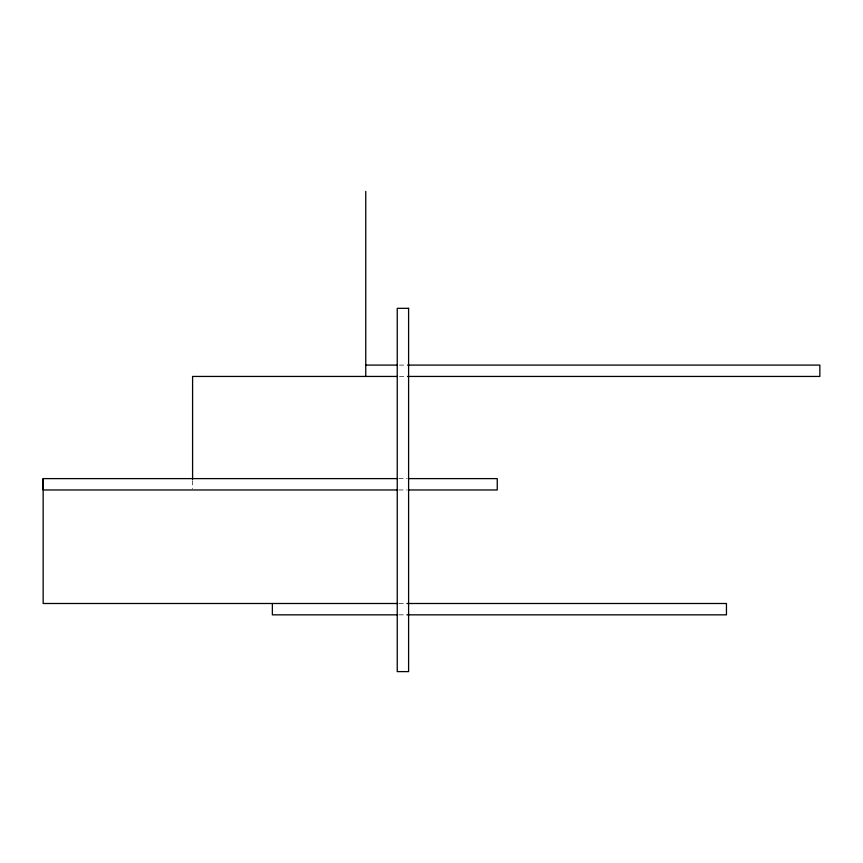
<?xml version="1.0" encoding="UTF-8"?>
<svg xmlns="http://www.w3.org/2000/svg" width="863" height="863" viewBox="0 0 863 863"><rect width="100%" height="100%" fill="white"/><g stroke="black" fill="none" stroke-linecap="round" stroke-linejoin="round"><path stroke-width="0.65" stroke-dasharray="4.32 3.24" d="M399.44 365.092L406.182 365.092M399.44 376.441L406.182 376.441M398.879 478.609L406.969 478.609M398.879 489.968L406.969 489.968M399.019 603.496L407.109 603.496M399.019 614.844L407.109 614.844M192.589 480.615L192.589 488.631"/><path stroke-width="1.29" d="M397.53 478.609L43.15 478.609L43.15 489.968L397.53 489.968M365.75 365.092L397.239 365.092M407.53 365.092L819.85 365.092L819.85 376.441L407.53 376.441M397.239 376.441L192.589 376.441L192.589 479.278M408.318 478.609L497.25 478.609L497.25 489.968L408.318 489.968M397.67 603.496L43.15 603.496L43.15 478.609M407.109 603.496L726.452 603.496L726.452 614.844L407.109 614.844M397.67 614.844L272.363 614.844L272.363 603.496M365.75 191.392L365.75 376.441M408.598 308.328L397.239 308.328L397.239 671.608L408.598 671.608L408.598 308.328"/></g></svg>
